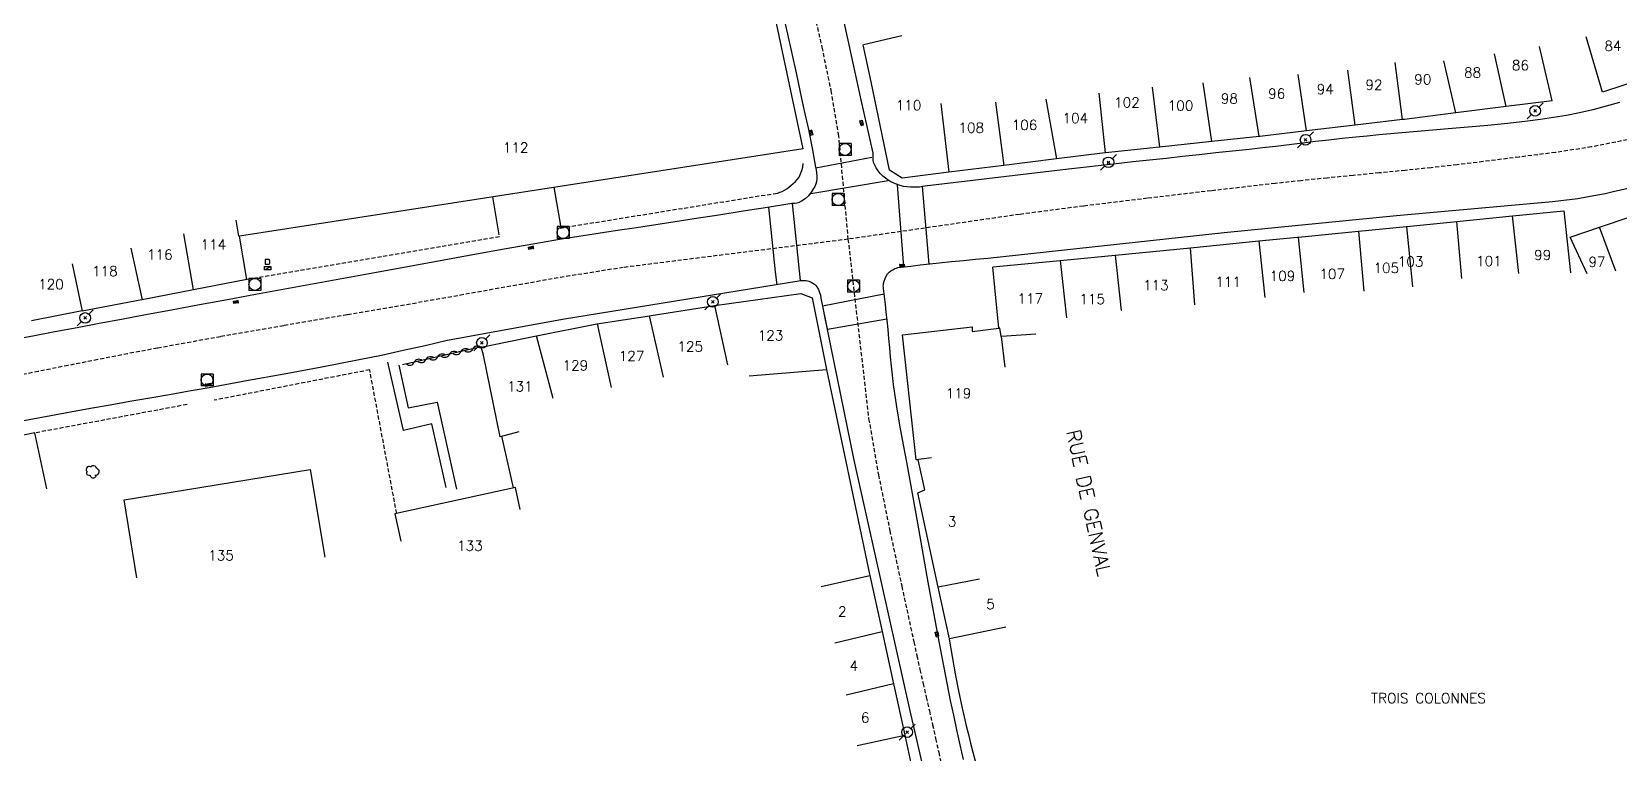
# Model space of a CAD drawing. Header units: millimetres. Extents: x 157999 to 159002, y 156999 to 158001.
# Drawn here: x 158156.5 to 158355.3, y 157749.3 to 157839.7 of the extents above; entities that cross this region are included whole.
import ezdxf
from ezdxf.enums import TextEntityAlignment as Align

# ---------------------------------------------------------------- set-up
doc = ezdxf.new("R2010")
doc.units = ezdxf.units.MM
doc.linetypes.add('DASHED', pattern=[0.75, 0.5, -0.25])
doc.layers.get('0').update_dxf_attribs({"linetype": 'CONTINUOUS'})
for name, color, linetype in [('W0001', 6, 'DASHED'), ('W0014', 7, 'CONTINUOUS'), ('W0017', 7, 'CONTINUOUS'), ('W0020', 2, 'CONTINUOUS'), ('W0101', 7, 'CONTINUOUS'), ('W0104', 1, 'CONTINUOUS'), ('W0112', 1, 'DASHED'), ('W0300', 7, 'CONTINUOUS'), ('W0310', 3, 'CONTINUOUS'), ('W0401', 7, 'CONTINUOUS'), ('W0420', 7, 'CONTINUOUS'), ('W0438', 7, 'CONTINUOUS'), ('W0473', 7, 'CONTINUOUS'), ('W0983', 7, 'CONTINUOUS'), ('W0989', 7, 'CONTINUOUS'), ('W0991', 7, 'CONTINUOUS'), ('W1102', 7, 'CONTINUOUS')]:
    doc.layers.add(name, color=color, linetype=linetype)
doc.styles.get("Standard").update_dxf_attribs({"font": 'romans.shx', "width": 0.85})

# ---------------------------------------------------------------- blocks, each defined once
blk = doc.blocks.new('T401')
for p, q in [((-0.3, 0.3), (0, 0.3)), ((-0.3, -0.25), (-0.3, 0.3)), ((-0.3, 0.15), (0, 0.15)), ((-0.3, 0), (0, 0)), ((0, 0.3), (0, -0.25)), ((-0.3, -0.15), (0, -0.15)), ((-0.3, -0.25), (-0.3, -0.3)), ((-0.3, -0.3), (0, -0.3)), ((0, -0.3), (0, -0.25))]:
    blk.add_line(p, q)
blk = doc.blocks.new('T420')
for p, q in [((0.75, 0.75), (-0.75, 0.75)), ((-0.75, 0.75), (-0.75, -0.75)), ((0.75, 0.75), (0.75, -0.75)), ((0.75, -0.75), (-0.75, -0.75))]:
    blk.add_line(p, q)
blk.add_ellipse((0, 0), major_axis=(-0.53, 0.53), ratio=1, start_param=3.926991, end_param=10.210176)
blk = doc.blocks.new('T300')
for p, q in [((-0.8, 0.51), (-0.86, 0.34)), ((-0.86, 0.34), (-0.86, 0.17)), ((-0.86, 0.17), (-0.74, 0.06)), ((-0.69, 0.63), (-0.8, 0.51)), ((-0.8, -0.06), (-0.74, 0.06)), ((-0.74, 0.06), (-0.69, 0.11)), ((-0.57, 0.69), (-0.69, 0.63)), ((-0.46, 0.69), (-0.57, 0.69)), ((-0.29, 0.63), (-0.46, 0.69)), ((-0.29, 0.63), (-0.17, 0.74)), ((-0.23, 0.57), (-0.29, 0.63)), ((-0.17, 0.74), (-0.06, 0.8)), ((-0.06, 0.8), (0.06, 0.8)), ((0.06, 0.8), (0.23, 0.74)), ((0.23, 0.74), (0.34, 0.63)), ((0.34, 0.63), (0.4, 0.51)), ((0.46, 0.46), (0.34, 0.46)), ((0.4, 0.51), (0.4, 0.46)), ((0.57, 0.4), (0.46, 0.46)), ((0.57, 0.4), (0.69, 0.29)), ((0.69, 0.29), (0.74, 0.17)), ((0.74, 0.06), (0.69, -0.17)), ((0.74, 0.17), (0.74, 0.06)), ((-0.8, -0.17), (-0.8, -0.06)), ((-0.8, -0.23), (-0.8, -0.17)), ((-0.74, -0.34), (-0.8, -0.23)), ((-0.69, -0.4), (-0.74, -0.34)), ((-0.51, -0.46), (-0.69, -0.4)), ((-0.4, -0.46), (-0.51, -0.46)), ((-0.4, -0.46), (-0.34, -0.46)), ((-0.34, -0.46), (-0.34, -0.4)), ((-0.34, -0.51), (-0.34, -0.46)), ((-0.29, -0.63), (-0.34, -0.51)), ((-0.17, -0.74), (-0.29, -0.63)), ((-0.06, -0.8), (-0.17, -0.74)), ((0.06, -0.8), (-0.06, -0.8)), ((0.17, -0.74), (0.06, -0.8)), ((0.23, -0.69), (0.17, -0.74)), ((0.29, -0.46), (0.23, -0.46)), ((0.29, -0.63), (0.23, -0.69)), ((0.46, -0.4), (0.29, -0.46)), ((0.34, -0.51), (0.29, -0.63)), ((0.34, -0.51), (0.34, -0.46)), ((0.57, -0.34), (0.46, -0.4)), ((0.63, -0.29), (0.57, -0.34)), ((0.69, -0.17), (0.63, -0.29))]:
    blk.add_line(p, q)
blk = doc.blocks.new('T438')
for p, q in [((-0.4, 0.2), (0.4, 0.2)), ((-0.4, -0.2), (-0.4, 0.2)), ((0.15, 1.1), (-0.3, 1.1)), ((-0.3, 1.1), (-0.3, 0.5)), ((-0.3, 0.5), (0.15, 0.5)), ((0.3, 0.65), (0.3, 0.95)), ((0.4, 0.2), (0.4, -0.2))]:
    blk.add_line(p, q)
at = {"flags": 128}
for points in [[(-0.4, -0.2), (0.4, 0.2)], [(0.4, -0.2), (-0.4, -0.2)]]:
    blk.add_lwpolyline(points, dxfattribs=at)
for centre, major_axis, start_param, end_param in [((0.15, 0.95), (0.106, -0.106), 0.785398, 2.356194), ((0.15, 0.65), (0.106, 0.106), 3.926991, 5.497787)]:
    blk.add_ellipse(centre, major_axis=major_axis, ratio=1, start_param=start_param, end_param=end_param)
blk = doc.blocks.new('T473')
for p, q in [((-0.166667, 0.166667), (0.166667, -0.166667)), ((-0.166667, -0.166667), (0.166667, 0.166667)), ((0.500001, 0.500001), (1.000002, 1.000002)), ((-1.000002, -1.000002), (-0.500001, -0.500001))]:
    blk.add_line(p, q)
blk.add_ellipse((0, 0), major_axis=(0.471405, 0.471405), ratio=1, start_param=5.4977871438, end_param=11.780972451)
blk = doc.blocks.new('t310o')
at = {"color": 0, "linetype": 'Continuous'}
for centre, start, end in [((-0.5, 0.38), 216.8699, 323.1304), ((0.5, -0.37), 36.8699, 143.1303)]:
    blk.add_arc(centre, 0.625, start, end, dxfattribs=at)

msp = doc.modelspace()

# ---------------------------------------------------------------- linework, layer by layer
at = {"layer": 'W0001'}
for points in [[(158247.02, 157874.75), (158253.03, 157848.57), (158254.24, 157843.17), (158255.46, 157837.77), (158256.58, 157832.34), (158257.52, 157826.88), (158258.73, 157813.71)], [(158356.36, 157826.18), (158351.87, 157825.28), (158347.35, 157824.59), (158342.81, 157824.01), (158338.28, 157823.44), (158335.03, 157823.04), (158331.78, 157822.68), (158328.53, 157822.34), (158325.27, 157822.02), (158322.01, 157821.7), (158318.75, 157821.38), (158315.5, 157821.05), (158312.24, 157820.7), (158304.23, 157819.78), (158296.22, 157818.84), (158288.21, 157817.86), (158280.21, 157816.82), (158258.73, 157813.71)], [(158258.73, 157813.71), (158230.59, 157810.17), (158223.91, 157809.11), (158217.24, 157807.96), (158210.58, 157806.76), (158203.92, 157805.58), (158195.99, 157804.22), (158188.06, 157802.87), (158180.14, 157801.49), (158172.23, 157800.05), (158168.5, 157799.35), (158164.76, 157798.62), (158161.04, 157797.88), (158157.31, 157797.13), (158153.58, 157796.38)], [(158258.73, 157813.71), (158261.32, 157791.2), (158262.55, 157784.17), (158263.97, 157777.17), (158265.47, 157770.2), (158266.98, 157763.23), (158267.35, 157761.49), (158267.74, 157759.76), (158268.13, 157758.03), (158268.53, 157756.3), (158268.93, 157754.57), (158269.33, 157752.84), (158269.71, 157751.11), (158270.09, 157749.38), (158271.43, 157743.13), (158272.73, 157736.88), (158274.01, 157730.63), (158275.26, 157724.36), (158280.27, 157697.8)]]:
    msp.add_lwpolyline(points, dxfattribs=at)
at = {"layer": 'W0014'}
for points in [[(158261.87, 157824.48), (158260.31, 157831.57), (158258.75, 157838.65), (158257.19, 157845.74), (158255.63, 157852.83), (158254.72, 157856.98), (158253.81, 157861.13), (158252.89, 157865.28), (158251.98, 157869.44)], [(158250.63, 157841.82), (158251.17, 157839.4), (158251.71, 157836.98), (158252.24, 157834.56), (158252.76, 157832.13), (158253.26, 157829.79), (158253.77, 157827.46), (158254.25, 157825.11), (158254.66, 157822.75), (158254.73, 157822.39), (158254.8, 157822.02), (158254.84, 157821.65), (158254.83, 157821.27), (158254.78, 157820.95), (158254.69, 157820.64), (158254.57, 157820.33), (158254.42, 157820.05), (158254.11, 157819.59), (158253.77, 157819.17), (158253.37, 157818.79), (158252.91, 157818.47), (158252.63, 157818.33), (158252.33, 157818.24), (158252.02, 157818.19), (158251.71, 157818.18)], [(158355.38, 157830.85), (158353.71, 157830.38), (158352.04, 157829.93), (158350.35, 157829.54), (158348.73, 157829.22), (158347.11, 157828.95), (158345.48, 157828.72), (158343.85, 157828.51), (158341.37, 157828.22), (158338.88, 157827.98), (158336.4, 157827.77), (158333.91, 157827.54), (158332.46, 157827.41), (158331.02, 157827.28), (158329.57, 157827.16), (158328.12, 157827.03), (158326.67, 157826.91), (158325.22, 157826.78), (158323.77, 157826.64), (158322.33, 157826.5), (158320.65, 157826.32), (158318.98, 157826.14), (158317.31, 157825.95), (158315.65, 157825.75), (158313.98, 157825.55), (158312.31, 157825.35), (158310.64, 157825.16), (158308.97, 157824.97), (158306.89, 157824.74), (158304.81, 157824.52), (158302.73, 157824.29), (158300.65, 157824.07), (158298.57, 157823.85), (158296.49, 157823.63), (158294.42, 157823.4), (158292.34, 157823.17), (158286.34, 157822.49), (158280.34, 157821.79), (158274.35, 157821.09), (158268.35, 157820.36)], [(158268.4, 157820.37), (158268.05, 157820.3), (158267.69, 157820.25), (158267.33, 157820.23), (158266.98, 157820.22), (158266.55, 157820.23), (158266.12, 157820.26), (158265.69, 157820.32), (158265.26, 157820.43), (158264.68, 157820.64), (158264.11, 157820.91), (158263.58, 157821.24), (158263.08, 157821.62), (158262.77, 157821.94), (158262.49, 157822.29), (158262.25, 157822.67), (158262.04, 157823.06), (158261.97, 157823.23), (158261.92, 157823.41), (158261.9, 157823.59), (158261.9, 157823.77), (158261.9, 157823.95), (158261.9, 157824.13), (158261.89, 157824.3), (158261.87, 157824.48)], [(158346.96, 157818.44), (158348.03, 157818.55), (158349.1, 157818.68), (158350.17, 157818.83), (158351.23, 157819.01), (158352.41, 157819.22), (158353.58, 157819.46), (158354.75, 157819.73), (158355.92, 157820), (158356.74, 157820.2), (158357.55, 157820.42), (158358.35, 157820.64), (158359.16, 157820.88)], [(158276.24, 157811.34), (158305.84, 157814.54), (158327.43, 157816.68), (158346.96, 157818.44)], [(158251.71, 157818.18), (158248.65, 157817.7), (158245.6, 157817.22), (158242.54, 157816.74), (158239.48, 157816.26), (158237.07, 157815.89), (158234.66, 157815.52), (158232.25, 157815.15), (158229.84, 157814.79), (158227.43, 157814.42), (158225.02, 157814.04), (158222.61, 157813.66), (158220.2, 157813.26), (158214.95, 157812.34), (158209.7, 157811.38), (158204.46, 157810.41), (158199.22, 157809.44), (158195.54, 157808.77), (158191.86, 157808.11), (158188.18, 157807.44), (158184.5, 157806.77), (158181, 157806.12), (158177.5, 157805.47), (158174, 157804.82), (158170.51, 157804.17), (158167.73, 157803.65), (158164.95, 157803.13), (158162.17, 157802.61), (158159.39, 157802.08), (158156.61, 157801.56), (158153.83, 157801.04)], [(158265.39, 157810.2), (158266.59, 157810.34), (158267.78, 157810.48), (158268.98, 157810.61), (158270.17, 157810.74), (158271.69, 157810.9), (158273.2, 157811.05), (158274.72, 157811.2), (158276.24, 157811.34)], [(158208.57, 157801.06), (158222.99, 157803.7), (158252.81, 157808.54)], [(158252.81, 157808.54), (158253.15, 157808.55), (158253.48, 157808.53), (158253.81, 157808.45), (158254.13, 157808.33), (158254.34, 157808.22), (158254.52, 157808.07), (158254.69, 157807.91), (158254.83, 157807.72), (158255.03, 157807.4), (158255.18, 157807.05), (158255.29, 157806.68), (158255.35, 157806.3)], [(158263.18, 157807.48), (158263.16, 157807.65), (158263.15, 157807.82), (158263.16, 157807.99), (158263.19, 157808.15), (158263.27, 157808.47), (158263.37, 157808.78), (158263.51, 157809.08), (158263.69, 157809.35), (158263.88, 157809.56), (158264.1, 157809.74), (158264.34, 157809.89), (158264.6, 157810.02), (158264.79, 157810.1), (158264.98, 157810.15), (158265.19, 157810.19), (158265.39, 157810.2)], [(158273.2, 157748.48), (158272.78, 157750.33), (158272.37, 157752.18), (158271.97, 157754.03), (158271.59, 157755.89), (158270.14, 157763.29), (158268.79, 157770.7), (158267.47, 157778.12), (158266.15, 157785.54), (158265.74, 157787.74), (158265.32, 157789.94), (158264.92, 157792.14), (158264.58, 157794.35), (158264.42, 157795.5), (158264.29, 157796.65), (158264.17, 157797.8), (158264.06, 157798.95), (158263.96, 157800.1), (158263.86, 157801.25), (158263.75, 157802.4), (158263.63, 157803.55), (158263.52, 157804.55), (158263.41, 157805.54), (158263.29, 157806.53), (158263.18, 157807.53)], [(158255.35, 157806.3), (158256.15, 157802.25)], [(158255.72, 157804.43), (158259.48, 157786.02)], [(158150.71, 157790.12), (158158.89, 157791.63), (158161.36, 157792.08), (158163.84, 157792.52), (158166.32, 157792.96), (158168.79, 157793.39), (158171.27, 157793.82), (158173.75, 157794.26), (158176.22, 157794.7), (158178.7, 157795.14), (158183.41, 157795.99), (158188.12, 157796.83), (158192.82, 157797.7), (158197.52, 157798.62), (158200.28, 157799.19), (158203.03, 157799.78), (158205.78, 157800.4), (158208.52, 157801.04)], [(158259.48, 157786.02), (158266.48, 157754.6)], [(158271.39, 157763.56), (158271.76, 157761.39), (158272.15, 157759.23), (158272.58, 157757.08), (158273.03, 157754.93), (158273.28, 157753.82), (158273.54, 157752.72), (158273.81, 157751.61), (158274.09, 157750.51), (158274.37, 157749.41), (158274.65, 157748.31)], [(158266.48, 157754.6), (158267.35, 157750.8), (158268.21, 157746.99)]]:
    msp.add_lwpolyline(points, dxfattribs=at)
at = {"layer": 'W0017'}
for points in [[(158215.03, 157814.28), (158214.26, 157819.03)], [(158222.8, 157815.19), (158221.94, 157820.22)], [(158208.42, 157782.57), (158206.62, 157790.55), (158203.05, 157789.72), (158201.08, 157798.29)], [(158202.49, 157797.92), (158203.66, 157792.57), (158207.26, 157793.3), (158209.7, 157782.39)]]:
    msp.add_lwpolyline(points, dxfattribs=at)
at = {"layer": 'W0020'}
for points in [[(158261.73, 157823.94), (158254.69, 157822.62)], [(158254.06, 157819.46), (158263.76, 157821.09)], [(158265.72, 157810.24), (158264.95, 157820.52)], [(158268.02, 157820.33), (158268.85, 157810.6)], [(158248.76, 157817.71), (158249.59, 157809.61)], [(158252.8, 157808.53), (158251.79, 157818.2)], [(158249.59, 157809.61), (158249.82, 157807.98)], [(158263.26, 157806.83), (158255.54, 157805.32)], [(158256.18, 157802.42), (158263.61, 157803.71)]]:
    msp.add_lwpolyline(points, dxfattribs=at)
at = {"layer": 'W0101'}
for points in [[(158253.11, 157825.05), (158248.67, 157845.93)], [(158260.66, 157838.13), (158265.46, 157839.25)], [(158353.22, 157832.13), (158351.18, 157839.08)], [(158271.38, 157822.1), (158265.52, 157821.37), (158263.95, 157822.37), (158261.65, 157833.43), (158261.64, 157833.43), (158260.62, 157838.1)], [(158346.92, 157831.08), (158345.34, 157837.88)], [(158358.78, 157833.95), (158358.72, 157833.93), (158353.22, 157832.13)], [(158341.17, 157830.35), (158334.87, 157829.55)], [(158346.92, 157831.08), (158341.17, 157830.35)], [(158328.19, 157828.71), (158322.25, 157828.01)], [(158334.87, 157829.55), (158328.43, 157828.73), (158328.19, 157828.71)], [(158310.24, 157826.6), (158304.32, 157825.96)], [(158316.16, 157827.29), (158310.3, 157826.6), (158310.24, 157826.6)], [(158322.25, 157828.01), (158316.16, 157827.29)], [(158253.11, 157825.05), (158182.51, 157814.11)], [(158290.96, 157824.52), (158284.84, 157823.78)], [(158297.74, 157825.25), (158290.97, 157824.52), (158290.96, 157824.52)], [(158304.32, 157825.96), (158297.74, 157825.25)], [(158278.25, 157822.96), (158271.38, 157822.1)], [(158284.84, 157823.78), (158278.25, 157822.96)], [(158334.98, 157815.94), (158341.97, 157816.63)], [(158341.97, 157816.63), (158348.39, 157817.26)], [(158348.39, 157817.26), (158349.21, 157809.48)], [(158352.88, 157815.21), (158360.43, 157817.75), (158360.96, 157817.94)], [(158315.14, 157813.97), (158322.66, 157814.72)], [(158322.66, 157814.72), (158328.7, 157815.32), (158328.74, 157815.32)], [(158328.74, 157815.32), (158334.98, 157815.94)], [(158351.31, 157809.38), (158349.17, 157813.97), (158352.88, 157815.21)], [(158183.43, 157808.64), (158182.51, 157814.11)], [(158292.19, 157811.7), (158292.21, 157811.71), (158301.64, 157812.64)], [(158301.64, 157812.64), (158301.64, 157812.64), (158310.21, 157813.49)], [(158310.21, 157813.49), (158315.05, 157813.96), (158315.05, 157813.96), (158315.14, 157813.97)], [(158276.87, 157810.24), (158285.32, 157811.03)], [(158285.32, 157811.03), (158292.19, 157811.7)], [(158183.43, 157808.64), (158176.76, 157807.36), (158176.76, 157807.36)], [(158277.63, 157802.55), (158276.88, 157810.19)], [(158176.76, 157807.36), (158170.34, 157806.13)], [(158242.05, 157805.42), (158252.83, 157806.9), (158254.24, 157806.38), (158256.03, 157797.36)], [(158162.82, 157804.7), (158162.81, 157804.74), (158156.48, 157803.48)], [(158170.34, 157806.13), (158170.29, 157806.12), (158170.3, 157806.12), (158162.82, 157804.7)], [(158233.88, 157804.12), (158234.09, 157804.15), (158242.05, 157805.42)], [(158219.7, 157801.58), (158219.7, 157801.58), (158227.26, 157803.1), (158227.26, 157803.1)], [(158227.26, 157803.1), (158233.88, 157804.12)], [(158267.26, 157786.06), (158265.57, 157801.73), (158274.27, 157802.71), (158274.3, 157802.14), (158277.63, 157802.55)], [(158212.79, 157800.18), (158219.7, 157801.58)], [(158282.25, 157801.8), (158277.96, 157801.5), (158277.91, 157801.5)], [(158277.91, 157801.5), (158278.38, 157797.69)], [(158217.51, 157789.56), (158215.17, 157788.95), (158213.06, 157799.19), (158212.79, 157800.18)], [(158246.35, 157796.58), (158256.03, 157797.36)], [(158156.88, 157789.42), (158147.08, 157787.45)], [(158158.36, 157782.43), (158156.88, 157789.42)], [(158168.06, 157781.02), (158191.38, 157784.85), (158193.19, 157773.83)], [(158270.04, 157770.09), (158267.49, 157781.92), (158268.37, 157782.28), (158267.53, 157786.07), (158267.26, 157786.06)], [(158217.67, 157779.84), (158217.07, 157782.6), (158201.97, 157779.28), (158202.71, 157775.87)], [(158169.66, 157771.25), (158168.06, 157781.02)], [(158255.36, 157770.19), (158261.46, 157771.57)], [(158261.46, 157771.57), (158263, 157764.54)], [(158271.44, 157763.59), (158270.04, 157770.09)], [(158278.52, 157765.08), (158271.44, 157763.59)], [(158263, 157764.54), (158264.44, 157757.97)], [(158264.44, 157757.97), (158264.47, 157757.82), (158264.47, 157757.81), (158265.85, 157751.55), (158265.85, 157751.55)], [(158265.85, 157751.55), (158266.87, 157746.86), (158266.89, 157746.91)]]:
    msp.add_lwpolyline(points, dxfattribs=at)
at = {"layer": 'W0104'}
for points in [[(158256.03, 157797.36), (158261.43, 157771.7)], [(158216.82, 157782.54), (158215.39, 157789.01)], [(158261.43, 157771.7), (158261.46, 157771.57)]]:
    msp.add_lwpolyline(points, dxfattribs=at)
at = {"layer": 'W0112'}
for points in [[(158249.37, 157819.39), (158249.66, 157819.43), (158249.94, 157819.5), (158250.21, 157819.59), (158250.48, 157819.7), (158250.78, 157819.86), (158251.06, 157820.04), (158251.33, 157820.24), (158251.59, 157820.45), (158251.87, 157820.68), (158252.14, 157820.93), (158252.38, 157821.19), (158252.6, 157821.49), (158252.8, 157821.89), (158252.96, 157822.32), (158253.06, 157822.75), (158253.12, 157823.2)], [(158222.68, 157815.11), (158249.32, 157819.41)], [(158183.52, 157808.69), (158215.07, 157814.06)], [(158198.82, 157797.33), (158179.32, 157793.52)], [(158202.2, 157779.33), (158198.82, 157797.33)], [(158175.95, 157792.98), (158156.88, 157789.42)]]:
    msp.add_lwpolyline(points, dxfattribs=at)
at = {"layer": 'W0310'}
msp.add_lwpolyline([(158212.83, 157800.2), (158202.94, 157797.96)], dxfattribs=at)
at = {"layer": 'W1102'}
for points in [[(158341.17, 157830.35), (158339.72, 157836.94)], [(158316.16, 157827.29), (158315.12, 157834.36)], [(158322.25, 157828.01), (158321.34, 157834.91)], [(158328.19, 157828.71), (158327.28, 157835.85)], [(158334.87, 157829.55), (158333.37, 157836.09)], [(158296.84, 157832.78), (158297.74, 157825.25)], [(158304.32, 157825.96), (158303.22, 157833.32)], [(158310.24, 157826.6), (158309.06, 157834)], [(158270.34, 157830.73), (158271.38, 157822.1)], [(158277.22, 157830.9), (158278.25, 157822.96)], [(158283.51, 157831.29), (158284.84, 157823.78)], [(158290.15, 157832.03), (158290.96, 157824.52)], [(158342.77, 157809.4), (158341.97, 157816.63)], [(158176.76, 157807.37), (158175.56, 157814.39)], [(158182.51, 157814.11), (158182.43, 157814.1), (158182.1, 157816.08)], [(158322.66, 157814.72), (158323.36, 157807.2)], [(158329.47, 157807.74), (158328.74, 157815.32)], [(158335.61, 157808.78), (158334.98, 157815.94)], [(158354.9, 157809.7), (158352.88, 157815.21)], [(158168.9, 157812.6), (158170.34, 157806.13)], [(158302.17, 157805.48), (158301.64, 157812.64)], [(158310.21, 157813.49), (158310.95, 157806.4)], [(158315.85, 157807.04), (158315.14, 157813.97)], [(158161.56, 157810.62), (158162.82, 157804.7)], [(158286.13, 157803.84), (158285.34, 157811.03)], [(158292.19, 157811.7), (158292.93, 157804.76)], [(158243.67, 157797.98), (158242.07, 157805.42)], [(158227.31, 157803.11), (158229.06, 157795.14)], [(158235.63, 157796.42), (158233.88, 157804.12)], [(158277.91, 157801.5), (158277.77, 157802.56), (158277.63, 157802.55)], [(158221.82, 157793.73), (158219.71, 157801.58)], [(158269.2, 157786.31), (158267.26, 157786.06)], [(158275.19, 157771.07), (158270.04, 157770.09)], [(158257.07, 157763.11), (158263, 157764.54)], [(158264.44, 157757.97), (158258.49, 157756.55)], [(158259.86, 157750.25), (158265.85, 157751.55)]]:
    msp.add_lwpolyline(points, dxfattribs=at)

# ---------------------------------------------------------------- block references
at = {"layer": 'W0300'}
msp.add_blockref('T300', (158164.17, 157784.54), dxfattribs=at)
at = {"layer": 'W0310', "rotation": 192.7817418778887}
for p in [(158211.72, 157799.95), (158204.4, 157798.29), (158205.86, 157798.62), (158207.33, 157798.95), (158208.79, 157799.28), (158210.25, 157799.62)]:
    msp.add_blockref('t310o', p, dxfattribs=at)
at = {"layer": 'W0401'}
for p, rotation in [((158260.59, 157828.34), 12.43120747907734), ((158253.96, 157827.01), 191.8897150906351), ((158219.02, 157812.78), 99.71553359974756), ((158265.51, 157810.26), 276.744590734856), ((158182.05, 157805.99), 100.4459267088321), ((158178.58, 157795.3), 280.2489149111794), ((158270.02, 157764.21), 10.55052855149267)]:
    msp.add_blockref('T401', p, dxfattribs=dict(at, rotation=rotation))
at = {"layer": 'W0420'}
for p in [(158258.36, 157824.96), (158257.5, 157818.69), (158223.05, 157814.55), (158184.44, 157808.05), (158259.43, 157807.84), (158178.46, 157796.06)]:
    msp.add_blockref('T420', p, dxfattribs=at)
at = {"layer": 'W0438'}
msp.add_blockref('T438', (158186.03, 157810.07), dxfattribs=at)
at = {"layer": 'W0473'}
for p in [(158344.81, 157829.81), (158316.05, 157826.18), (158291.35, 157823.35), (158241.8, 157805.86), (158163.18, 157803.84), (158212.88, 157800.71), (158266.15, 157751.91)]:
    msp.add_blockref('T473', p, dxfattribs=at)

# ---------------------------------------------------------------- texts
at = {"layer": 'W0983'}
msp.add_text('TROIS COLONNES', height=1.25, dxfattribs=at).set_placement((158331.45, 157756.17), align=Align.MIDDLE_CENTER)
at = {"layer": 'W0989'}
msp.add_text('RUE DE GENVAL', height=1.75, rotation=282.2463, dxfattribs=at).set_placement((158286.06, 157789.59))
at = {"layer": 'W0991'}
for s, p in [('84', (158354.55, 157837.94)), ('86', (158342.96, 157835.53)), ('90', (158330.73, 157833.75)), ('88', (158336.97, 157834.6)), ('96', (158312.43, 157831.97)), ('94', (158318.52, 157832.52)), ('92', (158324.61, 157833.07)), ('110', (158266.31, 157830.5)), ('102', (158293.67, 157830.86)), ('100', (158300.38, 157830.47)), ('98', (158306.5, 157831.35)), ('108', (158274.17, 157827.69)), ('106', (158280.84, 157828.04)), ('104', (158287.21, 157828.89)), ('112', (158217.1, 157825.2)), ('116', (158172.54, 157811.79)), ('114', (158179.24, 157813.04)), ('99', (158345.74, 157811.73)), ('118', (158165.65, 157809.71)), ('105', (158326.16, 157810.11)), ('103', (158329.2, 157810.91)), ('101', (158339.01, 157810.97)), ('97', (158352.55, 157810.87)), ('120', (158158.9, 157808.06)), ('113', (158297.29, 157807.94)), ('111', (158306.35, 157808.37)), ('109', (158313.15, 157809.11)), ('107', (158319.38, 157809.36)), ('117', (158281.56, 157806.26)), ('115', (158289.32, 157806.21)), ('125', (158238.97, 157800.26)), ('123', (158249.03, 157801.65)), ('129', (158224.58, 157797.89)), ('127', (158231.61, 157799.07)), ('131', (158217.64, 157795.26)), ('119', (158272.57, 157794.39)), ('3', (158271.76, 157778.32)), ('135', (158180.2, 157774.07)), ('133', (158211.37, 157775.28)), ('5', (158276.58, 157767.96)), ('2', (158258.02, 157767.03)), ('4', (158259.47, 157760.24)), ('6', (158260.89, 157753.74))]:
    msp.add_text(s, height=1.25, dxfattribs=at).set_placement(p, align=Align.MIDDLE_CENTER)

doc.saveas('drawing.dxf')
